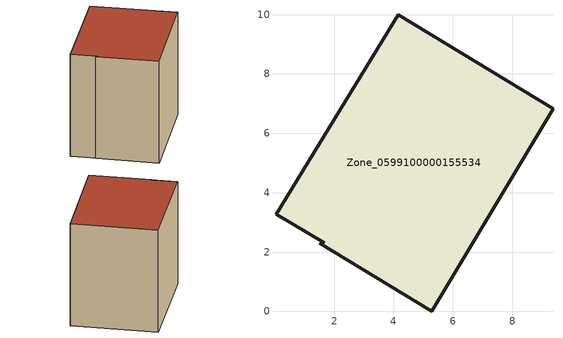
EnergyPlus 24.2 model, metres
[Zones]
Zone_0599100000155534
 floor ground (C_G): 1.51,2.3 1.67,2.31 0.04,3.27 4.16,10 9.37,6.83 5.29,0 z0
 wall outside (C_F): 5.29,0 9.37,6.83 4.16,10 0.04,3.27 1.67,2.31 1.51,2.3 5.29,0 z0:7.68
 roof outside (C_R): 1.67,2.31 1.51,2.3 5.29,0 9.37,6.83 4.16,10 0.04,3.27 z7.68
[BUILDING]
Pand.0599100000155534: North Axis=0; Terrain=City; Loads Convergence Tolerance Value=0.04; Temperature Convergence Tolerance Value=0.4; Solar Distribution=FullExterior; Maximum Number of Warmup Days=25; Minimum Number of Warmup Days=1
[Site:Location]
Rotterdam.The.Hague.AP_ZH_NLD Design_Conditions: Latitude=51.96; Longitude=4.45; Time Zone=1; Elevation=-4.5
[SITE:GROUNDTEMPERATURE:BUILDINGSURFACE]
18, 18, 18, 18, 18, 18, 18, 18, 18, 18, 18, 18
[MATERIAL] Thermal Absorptance=0.9; Solar Absorptance=0.7; Visible Absorptance=0.7
Name | Roughness | Thickness | Conductivity | Density | Specific Heat
G.TC.1946-1964 | MediumSmooth | 0.15 | 1 | 540 | 1210
F.TC.1946-1964 | Rough | 0.3 | 0.857143 | 1920 | 840
R.TC.1946-1964 | MediumRough | 0.2 | 0.235294 | 1500 | 1000
[CONSTRUCTION]
C_G: G.TC.1946-1964
C_F: F.TC.1946-1964
C_R: R.TC.1946-1964
[ZONE]
Zone_0599100000155534: Type=1; Multiplier=1; Ceiling Height=Autocalculate; Volume=Autocalculate; Floor Area=autocalculate; Part of Total Floor Area=Yes
[ZONEINFILTRATION:DESIGNFLOWRATE]
Infil_Zone_0599100000155534: Zone or ZoneList or Space or SpaceList=Zone_0599100000155534; Schedule=AlwaysOn; Design Flow Rate Calculation Method=Flow/Area; Flow Rate per Floor Area=0.003; Constant Term Coefficient=1; Temperature Term Coefficient=0; Velocity Term Coefficient=0; Velocity Squared Term Coefficient=0
[HVACTEMPLATE:ZONE:IDEALLOADSAIRSYSTEM]
Zone_0599100000155534: Maximum Heating Supply Air Temperature=50; Minimum Cooling Supply Air Temperature=13; Maximum Heating Supply Air Humidity Ratio=0.0156; Minimum Cooling Supply Air Humidity Ratio=0.0077; Heating Limit=NoLimit; Cooling Limit=NoLimit; Dehumidification Control Type=ConstantSensibleHeatRatio; Cooling Sensible Heat Ratio=0.7; Dehumidification Setpoint=60; Humidification Control Type=None; Humidification Setpoint=30; Outdoor Air Method=None; Outdoor Air Flow Rate per Person=0.00944; Outdoor Air Flow Rate per Zone Floor Area=0; Outdoor Air Flow Rate per Zone=0; Demand Controlled Ventilation Type=None; Outdoor Air Economizer Type=NoEconomizer; Heat Recovery Type=None; Sensible Heat Recovery Effectiveness=0.7; Latent Heat Recovery Effectiveness=0.65
[ZONECONTROL:THERMOSTAT]
ThermostatControl_Zone_0599100000155534: Zone or ZoneList=Zone_0599100000155534; Control Type Schedule=DualSetpointControlType; Control 1=Thermostat_Zone_0599100000155534; Temperature Difference Between Cutout And Setpoint=0
[THERMOSTATSETPOINT:DUALSETPOINT]
Thermostat_Zone_0599100000155534: Heating Setpoint Temperature Schedule=HeatingSetpoint_Zone_0599100000155534; Cooling Setpoint Temperature Schedule=CoolingSetpoint_Zone_0599100000155534
[SCHEDULE:COMPACT]
HeatingSetpoint_Zone_0599100000155534: Through: 12/31, For: AllDays, Until: 24:00, 21
CoolingSetpoint_Zone_0599100000155534: Through: 12/31, For: AllDays, Until: 24:00, 24
DualSetpointControlType: Through: 12/31, For: AllDays, Until: 24:00, 4
AlwaysOn: Through: 12/31, For: AllDays, Until: 24:00, 1
